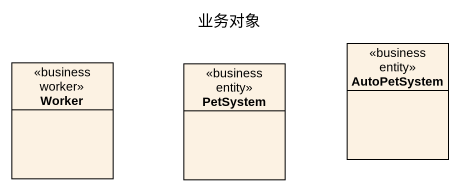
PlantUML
@startuml
title 业务对象
hide circle
hide empty members
class Worker <<business worker>>
class PetSystem <<business entity>>
class AutoPetSystem <<business entity>>
@enduml
